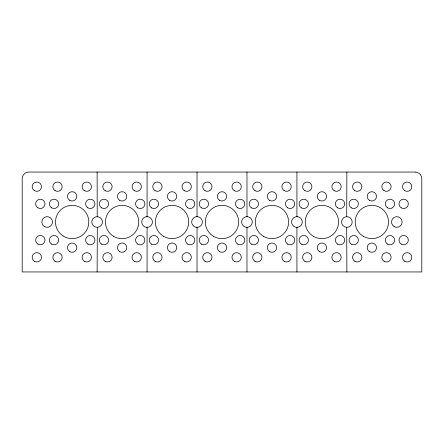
<?xml version="1.0" encoding="UTF-8"?>
<svg xmlns="http://www.w3.org/2000/svg" width="444" height="444" viewBox="0 0 444 444"><rect width="100%" height="100%" fill="white"/><g stroke="black" fill="none" stroke-linecap="round" stroke-linejoin="round"><path stroke-width="0.67" d="M97.125 172.05L97.219 216.672M146.925 216.672L147.169 216.672A5.328 5.328 0 0 1 152.403 221.956A5.328 5.328 0 0 1 147.258 227.322L146.892 227.322A5.328 5.328 0 0 1 141.747 221.956A5.328 5.328 0 0 1 146.981 216.672L147.225 216.672M196.875 216.672L197.119 216.672A5.328 5.328 0 0 1 202.353 221.956A5.328 5.328 0 0 1 197.208 227.322L196.842 227.322A5.328 5.328 0 0 1 191.697 221.956A5.328 5.328 0 0 1 196.931 216.672L197.175 216.672M246.825 216.672L247.069 216.672A5.328 5.328 0 0 1 252.303 221.956A5.328 5.328 0 0 1 247.158 227.322L246.792 227.322A5.328 5.328 0 0 1 241.647 221.956A5.328 5.328 0 0 1 246.881 216.672L247.125 216.672M296.775 216.672L297.019 216.672A5.328 5.328 0 0 1 302.253 221.956A5.328 5.328 0 0 1 297.108 227.322L296.742 227.322A5.328 5.328 0 0 1 291.597 221.956A5.328 5.328 0 0 1 296.831 216.672L297.075 216.672M97.364 227.322L97.125 227.328A5.328 5.328 0 0 1 92.48 219.392A5.328 5.328 0 0 1 101.676 219.231A5.328 5.328 0 0 1 97.308 227.322L97.125 271.95M146.836 227.322L147.258 227.322M196.786 227.322L197.208 227.322M246.736 227.322L247.158 227.322M296.686 227.322L297.108 227.322M346.725 216.672L346.875 172.05M346.692 227.322L346.875 227.328A5.328 5.328 0 0 0 351.52 219.392A5.328 5.328 0 0 0 342.324 219.231A5.328 5.328 0 0 0 346.692 227.322L346.875 271.95M296.925 172.05L296.925 216.672M296.925 227.328L296.925 271.95M246.975 172.05L246.975 216.672M246.975 227.328L246.975 271.95M197.025 172.05L197.025 216.672M197.025 227.328L197.025 271.95M147.075 172.05L147.075 216.672M147.075 227.328L147.075 271.95M415.14 172.05L28.86 172.05A6.66 6.66 0 0 0 22.2 178.71L22.2 271.95L421.8 271.95L421.8 178.71A6.66 6.66 0 0 0 415.14 172.05M387.523 207.831A4.662 4.662 0 0 0 394.638 204.018A4.662 4.662 0 0 0 387.779 199.761A4.662 4.662 0 0 0 387.523 207.831M394.161 226.612A5.328 5.328 0 0 0 402.153 222A5.328 5.328 0 0 0 394.161 217.388A5.328 5.328 0 0 0 394.161 226.612M369.519 200.394A4.662 4.662 0 0 0 376.512 196.359A4.662 4.662 0 0 0 369.519 192.324A4.662 4.662 0 0 0 369.519 200.394M354.889 261.355A4.662 4.662 0 0 0 361.882 257.32A4.662 4.662 0 0 0 354.889 253.28A4.662 4.662 0 0 0 354.889 261.355M351.387 244.167A4.662 4.662 0 0 0 358.38 240.132A4.662 4.662 0 0 0 351.387 236.091A4.662 4.662 0 0 0 351.387 244.167M351.287 207.848A4.662 4.662 0 0 0 358.38 203.985A4.662 4.662 0 0 0 351.487 199.772A4.662 4.662 0 0 0 351.287 207.848M401.215 207.831A4.662 4.662 0 0 0 408.33 204.018A4.662 4.662 0 0 0 401.465 199.761A4.662 4.662 0 0 0 401.215 207.831M384.021 190.643A4.662 4.662 0 0 0 391.142 186.824A4.662 4.662 0 0 0 384.276 182.573A4.662 4.662 0 0 0 384.021 190.643M354.706 190.604A4.662 4.662 0 0 0 361.877 186.896A4.662 4.662 0 0 0 355.078 182.54A4.662 4.662 0 0 0 354.706 190.604M404.595 190.565A4.662 4.662 0 0 0 411.821 186.968A4.662 4.662 0 0 0 405.089 182.506A4.662 4.662 0 0 0 404.595 190.565M404.595 261.205A4.662 4.662 0 0 0 411.821 257.609A4.662 4.662 0 0 0 405.089 253.147A4.662 4.662 0 0 0 404.595 261.205M387.523 244.095A4.662 4.662 0 0 0 394.638 240.276A4.662 4.662 0 0 0 387.779 236.025A4.662 4.662 0 0 0 387.523 244.095M369.269 251.526A4.662 4.662 0 0 0 376.501 247.935A4.662 4.662 0 0 0 369.78 243.467A4.662 4.662 0 0 0 369.269 251.526M363.431 236.363A16.65 16.65 0 0 0 388.5 222.111A16.65 16.65 0 0 0 363.619 207.526A16.65 16.65 0 0 0 363.431 236.363M401.187 244.078A4.662 4.662 0 0 0 408.33 240.309A4.662 4.662 0 0 0 401.493 236.008A4.662 4.662 0 0 0 401.187 244.078M384.116 261.338A4.662 4.662 0 0 0 391.142 257.359A4.662 4.662 0 0 0 384.182 253.263A4.662 4.662 0 0 0 384.116 261.338M301.437 244.167A4.662 4.662 0 0 0 308.43 240.132A4.662 4.662 0 0 0 301.443 236.091A4.662 4.662 0 0 0 301.437 244.167M304.923 190.709A4.662 4.662 0 0 0 311.932 186.702A4.662 4.662 0 0 0 304.956 182.634A4.662 4.662 0 0 0 304.923 190.709M337.656 244.145A4.662 4.662 0 0 0 344.694 240.182A4.662 4.662 0 0 0 337.745 236.069A4.662 4.662 0 0 0 337.656 244.145M319.541 251.659A4.662 4.662 0 0 0 326.562 247.674A4.662 4.662 0 0 0 319.597 243.584A4.662 4.662 0 0 0 319.541 251.659M313.575 236.419A16.65 16.65 0 0 0 338.55 222A16.65 16.65 0 0 0 313.575 207.581A16.65 16.65 0 0 0 313.575 236.419M301.415 207.892A4.662 4.662 0 0 0 308.43 203.896A4.662 4.662 0 0 0 301.465 199.817A4.662 4.662 0 0 0 301.415 207.892M304.939 261.355A4.662 4.662 0 0 0 311.932 257.32A4.662 4.662 0 0 0 304.939 253.28A4.662 4.662 0 0 0 304.939 261.355M334.199 261.355A4.662 4.662 0 0 0 341.192 257.32A4.662 4.662 0 0 0 334.199 253.28A4.662 4.662 0 0 0 334.199 261.355M334.071 190.643A4.662 4.662 0 0 0 341.192 186.824A4.662 4.662 0 0 0 334.326 182.573A4.662 4.662 0 0 0 334.071 190.643M319.541 200.383A4.662 4.662 0 0 0 326.562 196.387A4.662 4.662 0 0 0 319.597 192.308A4.662 4.662 0 0 0 319.541 200.383M337.518 207.798A4.662 4.662 0 0 0 344.688 204.085A4.662 4.662 0 0 0 337.89 199.728A4.662 4.662 0 0 0 337.518 207.798M251.487 244.167A4.662 4.662 0 0 0 258.48 240.132A4.662 4.662 0 0 0 251.493 236.091A4.662 4.662 0 0 0 251.487 244.167M254.973 190.709A4.662 4.662 0 0 0 261.982 186.702A4.662 4.662 0 0 0 255.006 182.634A4.662 4.662 0 0 0 254.973 190.709M287.706 244.145A4.662 4.662 0 0 0 294.744 240.182A4.662 4.662 0 0 0 287.795 236.069A4.662 4.662 0 0 0 287.706 244.145M269.591 251.659A4.662 4.662 0 0 0 276.612 247.674A4.662 4.662 0 0 0 269.647 243.584A4.662 4.662 0 0 0 269.591 251.659M263.625 236.419A16.65 16.65 0 0 0 288.6 222A16.65 16.65 0 0 0 263.625 207.581A16.65 16.65 0 0 0 263.625 236.419M251.465 207.892A4.662 4.662 0 0 0 258.48 203.896A4.662 4.662 0 0 0 251.515 199.817A4.662 4.662 0 0 0 251.465 207.892M254.989 261.355A4.662 4.662 0 0 0 261.982 257.32A4.662 4.662 0 0 0 254.989 253.28A4.662 4.662 0 0 0 254.989 261.355M284.249 261.355A4.662 4.662 0 0 0 291.242 257.32A4.662 4.662 0 0 0 284.249 253.28A4.662 4.662 0 0 0 284.249 261.355M284.121 190.643A4.662 4.662 0 0 0 291.242 186.824A4.662 4.662 0 0 0 284.376 182.573A4.662 4.662 0 0 0 284.121 190.643M269.591 200.383A4.662 4.662 0 0 0 276.612 196.387A4.662 4.662 0 0 0 269.647 192.308A4.662 4.662 0 0 0 269.591 200.383M287.568 207.798A4.662 4.662 0 0 0 294.738 204.085A4.662 4.662 0 0 0 287.94 199.728A4.662 4.662 0 0 0 287.568 207.798M201.537 244.167A4.662 4.662 0 0 0 208.53 240.132A4.662 4.662 0 0 0 201.543 236.091A4.662 4.662 0 0 0 201.537 244.167M205.023 190.709A4.662 4.662 0 0 0 212.032 186.702A4.662 4.662 0 0 0 205.056 182.634A4.662 4.662 0 0 0 205.023 190.709M237.756 244.145A4.662 4.662 0 0 0 244.794 240.182A4.662 4.662 0 0 0 237.845 236.069A4.662 4.662 0 0 0 237.756 244.145M219.641 251.659A4.662 4.662 0 0 0 226.662 247.674A4.662 4.662 0 0 0 219.697 243.584A4.662 4.662 0 0 0 219.641 251.659M213.675 236.419A16.65 16.65 0 0 0 238.65 222A16.65 16.65 0 0 0 213.675 207.581A16.65 16.65 0 0 0 213.675 236.419M201.515 207.892A4.662 4.662 0 0 0 208.53 203.896A4.662 4.662 0 0 0 201.565 199.817A4.662 4.662 0 0 0 201.515 207.892M205.039 261.355A4.662 4.662 0 0 0 212.032 257.32A4.662 4.662 0 0 0 205.039 253.28A4.662 4.662 0 0 0 205.039 261.355M234.299 261.355A4.662 4.662 0 0 0 241.292 257.32A4.662 4.662 0 0 0 234.299 253.28A4.662 4.662 0 0 0 234.299 261.355M234.171 190.643A4.662 4.662 0 0 0 241.292 186.824A4.662 4.662 0 0 0 234.426 182.573A4.662 4.662 0 0 0 234.171 190.643M219.641 200.383A4.662 4.662 0 0 0 226.662 196.387A4.662 4.662 0 0 0 219.697 192.308A4.662 4.662 0 0 0 219.641 200.383M237.618 207.798A4.662 4.662 0 0 0 244.788 204.085A4.662 4.662 0 0 0 237.99 199.728A4.662 4.662 0 0 0 237.618 207.798M151.587 244.167A4.662 4.662 0 0 0 158.58 240.132A4.662 4.662 0 0 0 151.593 236.091A4.662 4.662 0 0 0 151.587 244.167M155.073 190.709A4.662 4.662 0 0 0 162.082 186.702A4.662 4.662 0 0 0 155.106 182.634A4.662 4.662 0 0 0 155.073 190.709M187.806 244.145A4.662 4.662 0 0 0 194.844 240.182A4.662 4.662 0 0 0 187.895 236.069A4.662 4.662 0 0 0 187.806 244.145M169.691 251.659A4.662 4.662 0 0 0 176.712 247.674A4.662 4.662 0 0 0 169.747 243.584A4.662 4.662 0 0 0 169.691 251.659M163.725 236.419A16.65 16.65 0 0 0 188.7 222A16.65 16.65 0 0 0 163.725 207.581A16.65 16.65 0 0 0 163.725 236.419M151.565 207.892A4.662 4.662 0 0 0 158.58 203.896A4.662 4.662 0 0 0 151.615 199.817A4.662 4.662 0 0 0 151.565 207.892M155.089 261.355A4.662 4.662 0 0 0 162.082 257.32A4.662 4.662 0 0 0 155.089 253.28A4.662 4.662 0 0 0 155.089 261.355M184.349 261.355A4.662 4.662 0 0 0 191.342 257.32A4.662 4.662 0 0 0 184.349 253.28A4.662 4.662 0 0 0 184.349 261.355M184.221 190.643A4.662 4.662 0 0 0 191.342 186.824A4.662 4.662 0 0 0 184.476 182.573A4.662 4.662 0 0 0 184.221 190.643M169.691 200.383A4.662 4.662 0 0 0 176.712 196.387A4.662 4.662 0 0 0 169.747 192.308A4.662 4.662 0 0 0 169.691 200.383M187.668 207.798A4.662 4.662 0 0 0 194.838 204.085A4.662 4.662 0 0 0 188.04 199.728A4.662 4.662 0 0 0 187.668 207.798M101.637 244.167A4.662 4.662 0 0 0 108.63 240.132A4.662 4.662 0 0 0 101.643 236.091A4.662 4.662 0 0 0 101.637 244.167M105.123 190.709A4.662 4.662 0 0 0 112.132 186.702A4.662 4.662 0 0 0 105.156 182.634A4.662 4.662 0 0 0 105.123 190.709M137.856 244.145A4.662 4.662 0 0 0 144.894 240.182A4.662 4.662 0 0 0 137.945 236.069A4.662 4.662 0 0 0 137.856 244.145M119.741 251.659A4.662 4.662 0 0 0 126.762 247.674A4.662 4.662 0 0 0 119.797 243.584A4.662 4.662 0 0 0 119.741 251.659M113.775 236.419A16.65 16.65 0 0 0 138.75 222A16.65 16.65 0 0 0 113.775 207.581A16.65 16.65 0 0 0 113.775 236.419M101.615 207.892A4.662 4.662 0 0 0 108.63 203.896A4.662 4.662 0 0 0 101.665 199.817A4.662 4.662 0 0 0 101.615 207.892M105.139 261.355A4.662 4.662 0 0 0 112.132 257.32A4.662 4.662 0 0 0 105.139 253.28A4.662 4.662 0 0 0 105.139 261.355M134.399 261.355A4.662 4.662 0 0 0 141.392 257.32A4.662 4.662 0 0 0 134.399 253.28A4.662 4.662 0 0 0 134.399 261.355M134.271 190.643A4.662 4.662 0 0 0 141.392 186.824A4.662 4.662 0 0 0 134.526 182.573A4.662 4.662 0 0 0 134.271 190.643M119.741 200.383A4.662 4.662 0 0 0 126.762 196.387A4.662 4.662 0 0 0 119.797 192.308A4.662 4.662 0 0 0 119.741 200.383M137.718 207.798A4.662 4.662 0 0 0 144.888 204.085A4.662 4.662 0 0 0 138.09 199.728A4.662 4.662 0 0 0 137.718 207.798M34.493 190.715A4.662 4.662 0 0 0 41.492 186.685A4.662 4.662 0 0 0 34.504 182.639A4.662 4.662 0 0 0 34.493 190.715M54.973 261.222A4.662 4.662 0 0 0 62.177 257.576A4.662 4.662 0 0 0 55.417 253.163A4.662 4.662 0 0 0 54.973 261.222M37.901 244.111A4.662 4.662 0 0 0 44.994 240.248A4.662 4.662 0 0 0 38.101 236.036A4.662 4.662 0 0 0 37.901 244.111M34.493 261.355A4.662 4.662 0 0 0 41.492 257.326A4.662 4.662 0 0 0 34.504 253.28A4.662 4.662 0 0 0 34.493 261.355M69.819 200.394A4.662 4.662 0 0 0 76.812 196.359A4.662 4.662 0 0 0 69.819 192.324A4.662 4.662 0 0 0 69.819 200.394M51.565 207.831A4.662 4.662 0 0 0 58.68 204.018A4.662 4.662 0 0 0 51.815 199.761A4.662 4.662 0 0 0 51.565 207.831M87.801 207.814A4.662 4.662 0 0 0 94.938 204.046A4.662 4.662 0 0 0 88.106 199.745A4.662 4.662 0 0 0 87.801 207.814M63.026 235.931A16.65 16.65 0 0 0 88.772 222.938A16.65 16.65 0 0 0 64.646 207.137A16.65 16.65 0 0 0 63.026 235.931M69.819 251.676A4.662 4.662 0 0 0 76.812 247.641A4.662 4.662 0 0 0 69.819 243.606A4.662 4.662 0 0 0 69.819 251.676M55.062 190.643A4.662 4.662 0 0 0 62.182 186.824A4.662 4.662 0 0 0 55.317 182.573A4.662 4.662 0 0 0 55.062 190.643M37.873 207.831A4.662 4.662 0 0 0 44.988 204.018A4.662 4.662 0 0 0 38.129 199.761A4.662 4.662 0 0 0 37.873 207.831M51.565 244.095A4.662 4.662 0 0 0 58.68 240.276A4.662 4.662 0 0 0 51.815 236.025A4.662 4.662 0 0 0 51.565 244.095M44.228 226.44A5.328 5.328 0 0 0 52.492 222.333A5.328 5.328 0 0 0 44.805 217.227A5.328 5.328 0 0 0 44.228 226.44M84.449 261.355A4.662 4.662 0 0 0 91.442 257.32A4.662 4.662 0 0 0 84.449 253.28A4.662 4.662 0 0 0 84.449 261.355M87.951 244.167A4.662 4.662 0 0 0 94.944 240.132A4.662 4.662 0 0 0 87.951 236.091A4.662 4.662 0 0 0 87.951 244.167M84.382 190.676A4.662 4.662 0 0 0 91.442 186.758A4.662 4.662 0 0 0 84.515 182.606A4.662 4.662 0 0 0 84.382 190.676"/></g></svg>
